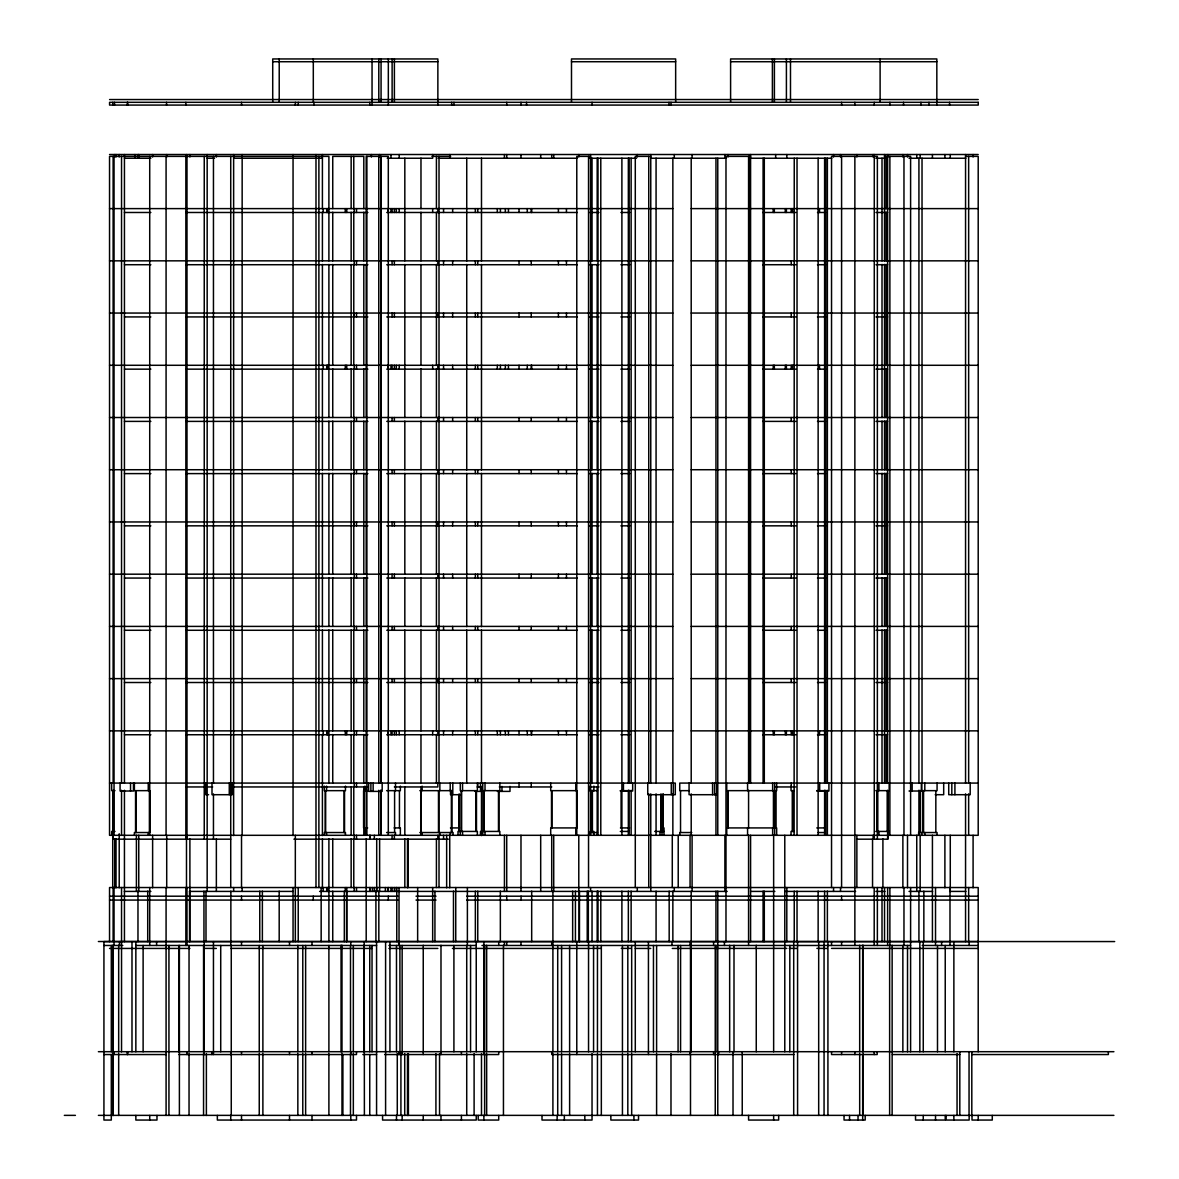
<?xml version="1.0" encoding="UTF-8"?>
<svg xmlns="http://www.w3.org/2000/svg" width="1179" height="1179" viewBox="0 0 1179 1179"><rect width="100%" height="100%" fill="white"/><g stroke="black" fill="none" stroke-linecap="round" stroke-linejoin="round"><path stroke-width="1.5" d="M663.217 827.923L663.217 794.204L663.217 831.431M272.717 61.721L372.048 61.721M372.328 61.721L437.866 61.721M571.491 61.721L675.655 61.721M730.597 61.721L789.959 61.721M790.49 61.721L936.833 61.721M109.573 99.552L372.048 99.552M372.328 99.552L978.231 99.552M109.544 154.508L978.202 154.508M431.971 156.38L450.658 156.38M590.561 156.38L576.782 156.38L576.782 835.307M650.764 156.38L635.289 156.38L635.289 887.536M750.581 156.38L725.984 156.38L725.984 941.594M884.53 156.38L910.601 156.38L910.601 835.307M965.557 156.38L978.202 156.38L978.202 835.307L109.544 835.307L109.544 156.38L328.897 156.38L328.897 260.839M124.443 158.237L150.883 158.237M207.165 158.237L214.519 158.237M233.634 158.237L315.987 158.237M317.18 158.237L322.412 158.237M387.228 158.237L432.664 158.237L432.664 154.537M438.057 158.237L577.327 158.237M589.633 158.237L636.483 158.237M650.72 158.237L726.367 158.237M750.581 158.237L831.74 158.237M875.864 158.237L884.957 158.237M909.038 158.237L965.866 158.237M109.544 208.609L113.125 208.609M114.039 208.609L672.855 208.609M691.203 208.609L750.581 208.609M750.935 208.609L830.915 208.609M831.534 208.609L978.202 208.609M124.443 212.485L150.853 212.485M185.855 212.485L315.987 212.485M317.122 212.485L367.877 212.485M386.771 212.485L577.371 212.485M589.574 212.485L598.991 212.485M620.891 212.485L629.895 212.485M762.636 212.485L795.928 212.485M817.504 212.485L825.595 212.485M875.997 212.485L887.625 212.485M109.544 260.839L113.125 260.839M114.039 260.839L672.855 260.839M691.203 260.839L750.581 260.839M750.935 260.839L830.915 260.839M831.534 260.839L978.202 260.839M124.443 264.715L150.853 264.715M185.855 264.715L315.987 264.715M317.122 264.715L367.877 264.715M386.771 264.715L577.371 264.715M589.574 264.715L598.991 264.715M620.891 264.715L629.895 264.715M762.636 264.715L795.928 264.715M817.504 264.715L825.595 264.715M875.997 264.715L887.625 264.715M109.544 313.054L113.125 313.054M114.039 313.054L672.855 313.054M691.203 313.054L750.581 313.054M750.935 313.054L830.915 313.054M831.534 313.054L978.202 313.054M124.443 316.93L150.853 316.93M185.855 316.93L315.987 316.93M317.122 316.93L367.877 316.93M386.771 316.93L577.371 316.93M589.574 316.93L598.991 316.93M620.891 316.93L629.895 316.93M762.636 316.93L795.928 316.93M817.504 316.93L825.595 316.93M875.997 316.93L887.625 316.93M109.544 365.284L113.125 365.284M114.039 365.284L672.855 365.284M691.203 365.284L750.581 365.284M750.935 365.284L830.915 365.284M831.534 365.284L978.202 365.284M124.443 369.16L150.853 369.16M185.855 369.16L315.987 369.16M317.122 369.16L367.877 369.16M386.771 369.16L577.371 369.16M589.574 369.16L598.991 369.16M620.891 369.16L629.895 369.16M762.636 369.16L795.928 369.16M817.504 369.16L825.595 369.16M875.997 369.16L887.625 369.16M109.544 417.513L113.125 417.513M114.039 417.513L672.855 417.513M691.203 417.513L750.581 417.513M750.935 417.513L830.915 417.513M831.534 417.513L978.202 417.513M124.443 421.389L150.853 421.389M185.855 421.389L315.987 421.389M317.122 421.389L367.877 421.389M386.771 421.389L577.371 421.389M589.574 421.389L598.991 421.389M620.891 421.389L629.895 421.389M762.636 421.389L795.928 421.389M817.504 421.389L825.595 421.389M875.997 421.389L887.625 421.389M109.544 469.728L113.125 469.728M114.039 469.728L672.855 469.728M691.203 469.728L750.581 469.728M750.935 469.728L830.915 469.728M831.534 469.728L978.202 469.728M124.443 473.604L150.853 473.604M185.855 473.604L315.987 473.604M317.122 473.604L367.877 473.604M386.771 473.604L577.371 473.604M589.574 473.604L598.991 473.604M620.891 473.604L629.895 473.604M762.636 473.604L795.928 473.604M817.504 473.604L825.595 473.604M875.997 473.604L887.625 473.604M109.544 521.958L113.125 521.958M114.039 521.958L672.855 521.958M691.203 521.958L750.581 521.958M750.935 521.958L830.915 521.958M831.534 521.958L978.202 521.958M124.443 525.834L150.853 525.834M185.855 525.834L315.987 525.834M317.122 525.834L367.877 525.834M386.771 525.834L577.371 525.834M589.574 525.834L598.991 525.834M620.891 525.834L629.895 525.834M762.636 525.834L795.928 525.834M817.504 525.834L825.595 525.834M875.997 525.834L887.625 525.834M109.544 574.188L113.125 574.188M114.039 574.188L672.855 574.188M691.203 574.188L750.581 574.188M750.935 574.188L830.915 574.188M831.534 574.188L978.202 574.188M124.443 578.064L150.853 578.064M185.855 578.064L315.987 578.064M317.122 578.064L367.877 578.064M386.771 578.064L577.371 578.064M589.574 578.064L598.991 578.064M620.891 578.064L629.895 578.064M762.636 578.064L795.928 578.064M817.504 578.064L825.595 578.064M875.997 578.064L887.625 578.064M109.544 626.403L113.125 626.403M114.039 626.403L672.855 626.403M691.203 626.403L750.581 626.403M750.935 626.403L830.915 626.403M831.534 626.403L978.202 626.403M124.443 630.279L150.853 630.279M185.855 630.279L315.987 630.279M317.122 630.279L367.877 630.279M386.771 630.279L577.371 630.279M589.574 630.279L598.991 630.279M620.891 630.279L629.895 630.279M762.636 630.279L795.928 630.279M817.504 630.279L825.595 630.279M875.997 630.279L887.625 630.279M109.544 678.632L113.125 678.632M114.039 678.632L672.855 678.632M691.203 678.632L750.581 678.632M750.935 678.632L830.915 678.632M831.534 678.632L978.202 678.632M124.443 682.508L150.853 682.508M185.855 682.508L315.987 682.508M317.122 682.508L367.877 682.508M386.771 682.508L577.371 682.508M589.574 682.508L598.991 682.508M620.891 682.508L629.895 682.508M762.636 682.508L795.928 682.508M817.504 682.508L825.595 682.508M875.997 682.508L887.625 682.508M109.544 730.862L113.125 730.862M114.039 730.862L672.855 730.862M691.203 730.862L750.581 730.862M750.935 730.862L830.915 730.862M831.534 730.862L978.202 730.862M124.443 734.738L150.853 734.738M185.855 734.738L315.987 734.738M317.122 734.738L367.877 734.738M386.771 734.738L577.371 734.738M589.574 734.738L598.991 734.738M620.891 734.738L629.895 734.738M762.636 734.738L795.928 734.738M817.504 734.738L825.595 734.738M875.997 734.738L887.625 734.738M109.544 783.077L675.287 783.077L675.287 794.705L647.743 794.705L647.743 783.077M830.915 783.077L679.738 783.077L679.738 790.652L689.125 790.652M831.534 783.077L978.202 783.077M185.855 786.953L212.677 786.953M230.73 786.953L315.987 786.953M317.122 786.953L367.877 786.953M394.361 786.953L437.836 786.953L437.836 783.077M477.186 786.953L481.341 786.953M499.292 786.953L551.787 786.953M589.868 786.953L598.991 786.953M775.826 786.953L795.678 786.953M114.982 790.652L111.666 790.652L111.666 783.077M367.656 790.652L363.589 790.652L363.589 827.923L367.656 827.923M386.624 790.652L400.359 790.652L400.359 786.113M419.827 790.652L451.94 790.652L451.94 832.536M597.473 790.652L590.178 790.652L590.178 786.113M620.301 790.652L629.586 790.652M794.13 790.652L791.035 790.652L791.035 786.113M816.782 790.652L825.079 790.652M875.82 790.652L889.172 790.652L889.172 783.077M918.618 790.652L937.069 790.652L937.069 783.077M590.178 791.021L593.877 791.021L593.877 786.113M620.346 791.021L632.681 791.021L632.681 783.077M816.885 791.021L828.925 791.021L828.925 783.077M909.038 791.021L921.389 791.021L921.389 783.077M474.931 791.389L481.489 791.389M497.376 791.389L509.991 791.389L509.991 786.408M208.609 794.705L205.706 794.705L205.706 783.077M461.372 794.705L450.511 794.705L450.511 789.724M935.198 794.705L943.686 794.705L943.686 783.077M394.11 827.923L400.359 827.923L400.359 835.307M450.437 827.923L459.501 827.923M620.449 827.923L629.586 827.923M816.782 827.923L824.799 827.923M114.982 831.431L111.666 831.431L111.666 835.307M590.178 831.431L593.877 831.431L593.877 835.307M620.301 831.431L629.07 831.431M654.743 831.431L664.013 831.431M794.13 831.431L791.035 831.431L791.035 835.307M875.82 831.431L889.172 831.431L889.172 835.307M386.624 832.536L395.496 832.536L395.496 835.307M419.827 832.536L453.09 832.536L453.09 835.307M597.473 832.536L590.178 832.536L590.178 835.307M691.749 832.536L679.738 832.536L679.738 835.307M818.211 832.536L825.079 832.536M230.73 839.183L113.125 839.183L113.125 790.284M293.91 839.183L315.987 839.183M317.122 839.183L448.329 839.183M856.868 839.183L887.89 839.183L887.89 835.307M124.34 891.412L150.883 891.412M189.539 891.412L293.055 891.412M319.597 891.412L727.207 891.412M750.581 891.412L774.854 891.412M785.008 891.412L855.615 891.412M875.864 891.412L884.957 891.412M909.038 891.412L932.618 891.412M949.626 891.412L965.866 891.412M109.559 896.202L397.854 896.202M416.025 896.202L436.024 896.202M466.663 896.202L978.187 896.202M109.559 900.078L397.854 900.078M416.025 900.078L436.024 900.078M466.663 900.078L978.187 900.078M98.388 941.52L1114.671 941.564M978.202 941.594L103.929 941.594L103.929 1120.05L111.298 1120.05L111.298 1054.542M103.929 945.47L122.778 945.47M135.85 945.47L376.573 945.47M388.982 945.47L476.242 945.47M481.99 945.47L910.601 945.47M922.214 945.47L978.202 945.47M109.544 948.432L189.893 948.432M204.247 948.388L216.361 948.432M230.73 948.388L372.019 948.432M388.982 948.432L437.836 948.432M452.441 948.432L590.561 948.432M591.681 948.388L600.789 948.388M621.304 948.388L631.133 948.388M635.289 948.432L650.764 948.432M672.281 948.432L786.806 948.388M789.223 948.388L797.033 948.432M816.9 948.388L827.393 948.432M831.534 948.388L978.202 948.432M98.388 1051.697L1113.904 1051.697M103.929 1054.542L166.21 1054.542M178.825 1054.542L356.5 1054.542L356.5 1051.771M362.852 1054.542L376.573 1054.542M384.693 1054.542L498.717 1054.542L498.717 1051.771M793.953 1054.542L551.713 1054.542L551.713 1051.771M892.415 1054.542L959.809 1054.542M971.805 1054.542L1108.363 1054.542L1108.363 1051.771M64.329 1115.363L75.412 1115.363M98.388 1115.363L1113.904 1115.363M992.276 1115.437L992.276 1120.05L972.012 1120.05L972.012 1115.437M978.202 1051.771L978.202 887.536L109.544 887.536L109.544 941.594M978.202 1115.437L978.202 1120.05M973.088 154.537L973.088 156.999M973.088 835.307L973.088 887.787M971.805 1051.771L971.805 1115.437M970.199 783.077L970.199 794.705L948.727 794.705L948.727 783.077M969.153 941.594L969.153 945.47M969.153 1115.437L969.153 1120.05L946.133 1120.05L946.133 1115.437M969.05 1051.771L969.05 1115.437M968.652 156.38L968.652 783.077M968.652 793.88L968.652 835.307M968.652 887.536L968.652 941.594M965.557 154.537L965.557 783.077M965.557 793.88L965.557 941.594M959.809 1051.771L959.809 1115.437M957.053 1053.584L957.053 1115.437M954.916 783.077L954.916 794.705M953.87 941.594L953.87 1051.771M953.87 1115.437L953.87 1120.05M951.821 783.077L951.821 794.705M950.274 154.537L950.274 158.237M950.274 835.307L950.274 891.412M949.994 887.536L949.994 945.47M949.567 102.322L949.567 105.078M945.234 945.47L945.234 1051.771M945.234 1115.437L945.234 1120.05L915.523 1120.05L915.523 1115.437M944.895 154.537L944.895 158.237M944.895 835.307L944.895 887.787M941.608 941.594L941.608 945.47M937.497 945.47L937.497 1051.771M937.069 835.307L937.069 832.536L918.618 832.536L918.618 835.307M936.833 105.078L936.833 58.95L730.597 58.95L730.597 102.322M935.831 790.652L935.831 832.536M935.522 887.536L935.522 945.47M935.522 1115.437L935.522 1120.05M932.427 154.537L932.427 158.237M932.427 835.307L932.427 941.594M928.978 102.322L928.978 105.078M924.808 783.077L924.808 790.652M924.808 832.536L924.808 835.307M923.85 891.132L923.85 941.594M923.57 790.652L923.57 832.536M923.26 941.594L923.26 1051.771M923.26 1115.437L923.26 1120.05M922.951 790.652L922.951 832.536M922.022 158.192L922.022 783.077M921.713 783.077L921.713 790.652M921.713 832.536L921.713 835.307M920.961 102.322L920.961 105.078M920.475 790.652L920.475 832.536M920.165 154.537L920.165 158.237M920.165 835.307L920.165 891.412M919.856 790.652L919.856 832.536M919.841 941.594L919.841 1051.771M918.927 158.192L918.927 783.077M918.927 790.284L918.927 835.307M918.927 891.132L918.927 941.594M916.746 154.537L916.746 158.237M916.746 835.307L916.746 891.412M912.148 783.077L912.148 791.021M910.601 887.536L910.601 1051.771M907.506 154.537L907.506 156.999M907.506 835.307L907.506 887.787M907.521 945.47L907.521 1051.771M903.969 156.38L903.969 835.307M903.969 887.536L903.969 945.47M903.527 102.322L903.527 105.078M902.878 154.537L902.878 156.999M902.878 835.307L902.878 887.787M902.863 945.47L902.863 1051.771M892.135 945.278L892.135 1115.437M889.909 102.322L889.909 105.078M889.88 156.38L889.88 835.307M889.88 887.536L889.88 945.47M889.629 945.278L889.629 1115.437M887.89 154.537L887.89 156.999M887.934 790.652L887.934 831.431M887.625 156.38L887.625 783.077M887.625 790.284L887.625 839.183M887.625 887.536L887.625 945.47M887.315 790.652L887.315 831.431M886.122 156.38L886.122 208.609M886.122 212.22L886.122 260.839M886.122 264.435L886.122 365.284M886.122 368.88L886.122 417.513M886.122 421.109L886.122 469.728M886.122 473.339L886.122 574.188M886.122 577.784L886.122 626.403M886.122 630.013L886.122 730.862M886.122 734.458L886.122 783.077M884.53 154.537L884.53 260.839M884.53 264.435L884.53 417.513M884.53 421.109L884.53 469.728M884.53 473.339L884.53 574.188M884.53 577.784L884.53 626.403M884.53 630.013L884.53 783.077M884.53 887.536L884.53 941.594M882.909 838.903L882.909 887.536M882.01 158.192L882.01 260.839M882.01 264.435L882.01 417.513M882.01 421.109L882.01 469.728M882.01 473.339L882.01 574.188M882.01 577.784L882.01 626.403M882.01 630.013L882.01 783.077M882.01 887.536L882.01 941.594M880.109 58.95L880.109 102.322M878.915 783.077L878.915 790.652M878.915 831.431L878.915 835.307M877.677 790.652L877.677 831.431M877.368 839.183L877.368 156.38L831.534 156.38L831.534 887.536M877.368 887.536L877.368 945.47M877.058 790.652L877.058 831.431M877.191 1051.771L877.191 1054.542L831.534 1054.542L831.534 1051.771M874.229 102.322L874.229 105.078M874.273 154.537L874.273 839.183M874.199 887.536L874.199 945.47M874.199 1051.771L874.199 1054.542M873.123 154.537L873.123 156.999M873.123 835.307L873.123 839.183M872.548 838.903L872.548 887.536M865.194 1115.437L865.194 1120.05L844.046 1120.05L844.046 1115.437M863.161 945.278L863.161 1051.771M863.161 1053.584L863.161 1115.437M862.674 945.278L862.674 1051.771M862.674 1054.542L862.674 1120.05M859.683 945.278L859.683 1051.771M859.683 1053.584L859.683 1115.437M858.032 1115.437L858.032 1120.05M856.868 154.537L856.868 156.999M856.868 835.307L856.868 887.536M854.878 102.322L854.878 105.078M854.863 156.38L854.863 945.47M854.863 1051.771L854.863 1054.542M849.543 1115.437L849.543 1120.05M841.614 102.322L841.614 105.078M841.585 156.38L841.585 887.536M841.585 896.202L841.585 900.078M841.585 941.594L841.585 945.47M841.585 1051.771L841.585 1054.542M840.509 154.537L840.509 156.999M840.509 887.536L840.509 891.412M833.538 154.537L833.538 156.999M833.538 887.536L833.538 891.412M831.534 941.594L831.534 945.47M827.923 941.594L827.923 1115.437M827.378 158.192L827.378 783.077M827.378 790.284L827.378 835.307M827.378 891.132L827.378 941.594M825.786 158.192L825.786 783.077M825.786 790.284L825.786 835.307M824.607 158.192L824.607 783.077M824.607 790.284L824.607 835.307M824.607 891.132L824.607 941.594M824.062 941.594L824.062 1115.437M819.685 783.077L819.685 791.021M819.508 208.609L819.508 212.485M819.508 365.284L819.508 369.16M819.508 730.862L819.508 734.738M818.683 941.594L818.683 1115.437M818.138 158.192L818.138 835.307M818.138 891.132L818.138 941.594M797.579 941.594L797.579 1115.437M797.033 158.192L797.033 835.307M797.033 891.132L797.033 941.594M794.248 158.192L794.13 835.307M794.248 891.132L794.248 941.594M793.703 941.594L793.703 1115.437M792.892 790.652L792.892 831.431M792.583 208.609L792.583 212.485M792.583 365.284L792.583 369.16M792.583 730.862L792.583 734.738M792.273 790.652L792.273 831.431M791.227 208.609L791.227 212.485M791.227 260.839L791.227 264.715M791.227 313.054L791.227 316.93M791.227 365.284L791.227 369.16M791.227 417.513L791.227 421.389M791.227 469.728L791.227 473.604M791.227 521.958L791.227 525.834M791.227 574.188L791.227 578.064M791.227 626.403L791.227 630.279M791.227 678.632L791.227 682.508M791.227 730.862L791.227 734.738M791.227 783.077L791.227 786.953M790.49 58.95L790.49 102.322M789.812 945.47L789.812 1051.771M786.806 154.537L786.806 158.237M786.806 887.536L786.806 941.594M786.408 58.95L786.408 102.322M786.378 208.609L786.378 212.485M786.378 365.284L786.378 369.16M786.378 730.862L786.378 734.738M785.302 208.609L785.302 212.485M785.302 365.284L785.302 369.16M785.302 730.862L785.302 734.738M784.787 835.307L784.787 1051.771M778.671 1115.437L778.671 1120.05L748.577 1120.05L748.577 1115.437M776.666 783.077L776.666 790.652L726.75 790.652L726.75 783.077M776.666 835.307L776.666 827.923L726.75 827.923L726.75 835.307M775.856 790.652L775.856 827.923M775.649 154.537L775.649 158.237M775.458 790.652L775.458 827.923M774.647 783.077L774.647 790.652M774.647 827.923L774.647 835.307M774.397 58.95L774.397 102.322M774.323 208.609L774.323 212.485M774.323 365.284L774.323 369.16M774.323 730.862L774.323 734.738M773.851 790.652L773.851 827.923M773.645 835.307L773.645 1051.771M773.645 1115.437L773.645 1120.05M773.439 790.652L773.439 827.923M773.232 208.609L773.232 212.485M773.232 365.284L773.232 369.16M773.232 730.862L773.232 734.738M772.643 783.077L772.643 790.652M772.643 827.923L772.643 835.307M772.392 58.95L772.392 102.322M764.301 158.192L764.301 783.077M764.301 891.132L764.301 941.594M763.093 158.192L763.093 783.077M763.093 891.132L763.093 941.594M756.255 945.278L756.255 1051.771M750.581 154.537L750.581 783.077M750.581 835.307L750.581 941.594M749.254 156.38L749.254 783.077M748.577 156.38L748.577 783.077M748.577 790.284L748.577 828.1M748.577 835.307L748.577 945.47M747.574 783.077L747.574 790.652M747.574 827.923L747.574 835.307M742.239 1051.771L742.239 1115.437M734.001 945.278L734.001 1051.771M733.014 1051.771L733.014 1115.437M729.668 945.278L729.668 1051.771M727.988 154.537L727.988 156.999M727.959 790.652L727.959 827.923M727.561 790.652L727.561 827.923M724.893 154.537L724.893 158.237M724.893 835.307L724.893 891.412M724.437 941.594L724.437 945.47M718.63 1051.771L718.63 1054.542M717.775 158.192L717.775 835.307M717.775 891.132L717.775 1051.771M717.775 1053.584L717.775 1115.437M716.611 783.077L716.611 794.705L689.067 794.705L689.067 783.077M715.962 158.192L715.962 783.077M715.962 793.88L715.962 835.307M715.962 891.132L715.962 941.594M715.948 945.47L715.948 1051.771M715.255 945.47L715.255 1051.771M715.255 1053.584L715.255 1115.437M714.607 783.077L714.607 794.705M713.59 941.594L713.59 945.47M713.59 1051.771L713.59 1054.542M712.588 783.077L712.588 794.705M692.088 154.537L692.088 158.237M692.088 835.307L692.088 891.412M691.203 158.192L691.203 783.077M691.203 793.88L691.203 835.307M691.203 891.132L691.203 1051.771M690.894 941.594L690.894 1051.771M690.496 945.47L690.496 1051.771M690.496 1053.584L690.496 1115.437M690.069 835.307L690.069 887.536M690.069 941.594L690.069 945.47M690.069 1051.771L690.069 1054.542M680.578 945.47L680.578 1051.771M680.534 790.652L680.534 832.536M678.22 835.307L678.22 887.536M678.072 945.47L678.072 1051.771M675.655 102.322L675.655 58.95L571.491 58.95L571.491 102.322M674.285 154.537L674.285 158.237M674.285 887.536L674.285 891.412M673.283 783.077L673.283 794.705M672.855 158.192L672.855 783.077M672.855 793.88L672.855 835.307M672.855 891.132L672.855 941.594M672.281 835.307L672.281 887.536M671.971 941.594L671.971 945.47M671.264 783.077L671.264 794.705M671.013 102.322L671.013 105.078M670.984 1053.584L670.984 1115.437M668.994 102.322L668.994 105.078M669.171 891.132L669.171 941.594M664.013 835.307L664.013 827.923L662.008 827.923L662.008 835.307M662.804 794.189L662.804 831.431M661.198 794.189L661.198 831.431M660.8 794.189L660.8 831.431M660.004 831.431L660.004 835.307M656.6 945.47L656.6 1051.771M656.6 1053.584L656.6 1115.437M656.069 158.192L656.069 783.077M656.069 793.88L656.069 835.307M656.069 891.132L656.069 941.594M653.461 945.47L653.461 1051.771M650.764 154.537L650.764 783.077M650.764 793.88L650.764 891.412M648.745 156.38L648.745 783.077M648.745 793.88L648.745 887.536M648.435 941.594L648.435 1054.542M638.532 1115.437L638.532 1120.05L610.855 1120.05L610.855 1115.437M637.294 154.537L637.294 156.999M637.294 887.536L637.294 891.412M635.289 941.594L635.289 1051.771M633.919 1115.437L633.919 1120.05M631.679 945.47L631.679 1051.771M631.679 1053.584L631.679 1115.437M631.133 158.192L631.133 783.077M631.133 790.284L631.133 835.307M631.133 891.132L631.133 941.594M629.07 158.192L629.07 783.077M629.07 790.284L629.07 835.307M628.348 158.192L628.348 783.077M628.348 790.284L628.348 835.307M628.348 891.132L628.348 941.594M627.817 945.47L627.817 1051.771M627.817 1053.584L627.817 1115.437M623.44 783.077L623.44 791.021M622.438 945.47L622.438 1051.771M622.438 1053.584L622.438 1115.437M621.893 158.192L621.893 835.307M621.893 891.132L621.893 941.594M621.097 790.652L621.097 827.879M601.334 945.47L601.334 1051.771M601.334 1053.584L601.334 1115.437M600.789 158.192L600.789 835.307M600.789 891.132L600.789 941.594M598.004 158.192L598.004 835.307M598.004 891.132L598.004 941.594M597.458 945.47L597.458 1051.771M597.458 1053.584L597.458 1115.437M597.193 158.192L597.193 260.839M597.193 264.435L597.193 417.513M597.193 421.109L597.193 469.728M597.193 473.339L597.193 574.188M597.193 577.784L597.193 626.403M597.193 630.013L597.193 783.077M597.193 786.688L597.193 835.307M597.193 891.132L597.193 941.594M593.568 945.47L593.568 1051.771M592.403 790.652L592.403 832.536M592.05 102.322L592.05 105.078M592.035 158.192L592.035 260.839M592.035 264.435L592.035 417.513M592.035 421.109L592.035 469.728M592.035 473.339L592.035 574.188M592.035 577.784L592.035 626.403M592.035 630.013L592.035 783.077M592.035 790.284L592.035 831.711M592.035 891.132L592.035 941.594M592.035 1053.584L592.035 1120.05L542.016 1120.05L542.016 1115.437M591.666 790.652L591.666 832.536M590.561 154.537L590.561 835.307M590.561 887.536L590.561 891.412M588.542 156.38L588.542 887.536M588.542 941.594L588.542 1051.771M588.336 891.132L588.336 941.594M587.23 891.132L587.23 941.594M584.813 1115.437L584.813 1120.05M579.478 891.132L579.478 941.594M579.11 891.132L579.11 941.594M578.786 154.537L578.786 156.999M578.786 835.307L578.786 891.412M576.782 941.594L576.782 1054.542M576.575 790.652L576.575 827.923M575.779 783.077L575.779 790.652M575.779 827.923L575.779 835.307M575.426 891.132L575.426 941.594M572.655 891.132L572.655 941.594M569.619 945.47L569.619 1051.771M569.619 1053.584L569.619 1115.437M566.451 208.609L566.451 212.485M566.451 260.839L566.451 264.715M566.451 313.054L566.451 316.93M566.451 365.284L566.451 369.16M566.451 417.513L566.451 421.389M566.451 469.728L566.451 473.604M566.451 521.958L566.451 525.834M566.451 574.188L566.451 578.064M566.451 626.403L566.451 630.279M566.451 678.632L566.451 682.508M566.451 730.862L566.451 734.738M564.343 1115.437L564.343 1120.05M561.587 945.47L561.587 1051.771M561.587 1053.584L561.587 1115.437M558.404 208.609L558.404 212.485M558.404 260.839L558.404 264.715M558.404 313.054L558.404 316.93M558.404 365.284L558.404 369.16M558.404 417.513L558.404 421.389M558.404 469.728L558.404 473.604M558.404 521.958L558.404 525.834M558.404 574.188L558.404 578.064M558.404 626.403L558.404 630.279M558.404 678.632L558.404 682.508M558.404 730.862L558.404 734.738M557.711 945.47L557.711 1051.771M557.711 1053.584L557.711 1115.437M557.151 1115.437L557.151 1120.05M553.717 154.537L553.717 158.237M553.717 835.307L553.717 891.412M552.907 891.132L552.907 1051.771M552.907 1053.584L552.907 1115.437M551.919 790.652L551.919 827.923M551.713 154.537L551.713 158.237M551.713 835.307L551.713 891.412M551.713 941.594L551.713 945.47M551.507 790.652L551.507 827.923M550.711 783.077L550.711 790.652L576.988 790.652L576.988 827.923L550.711 827.923L550.711 835.307M540.689 154.537L540.689 158.237M540.689 835.307L540.689 891.412M531.685 208.609L531.685 212.485M531.685 365.284L531.685 369.16M531.685 730.862L531.685 734.738M531.685 891.132L531.685 941.594M531.243 208.609L531.243 212.485M531.243 260.839L531.243 264.715M531.243 313.054L531.243 316.93M531.243 365.284L531.243 369.16M531.243 417.513L531.243 421.389M531.243 469.728L531.243 473.604M531.243 521.958L531.243 525.834M531.243 574.188L531.243 578.064M531.243 626.403L531.243 630.279M531.243 678.632L531.243 682.508M531.243 730.862L531.243 734.738M531.243 783.077L531.243 786.953M527.278 208.609L527.278 212.485M527.278 365.284L527.278 369.16M527.278 730.862L527.278 734.738M526.541 102.322L526.541 105.078M521.015 102.322L521.015 105.078M520.985 154.537L520.985 158.237M520.985 835.307L520.985 891.412M521.074 896.202L521.074 900.078M520.985 941.594L520.985 945.47M519.04 208.609L519.04 212.485M519.04 260.839L519.04 264.715M519.04 313.054L519.04 316.93M519.04 365.284L519.04 369.16M519.04 417.513L519.04 421.389M519.04 469.728L519.04 473.604M519.04 521.958L519.04 525.834M519.04 574.188L519.04 578.064M519.04 626.403L519.04 630.279M519.04 678.632L519.04 682.508M519.04 730.862L519.04 734.738M519.04 783.077L519.04 786.953M508.444 208.609L508.444 212.485M508.444 365.284L508.444 369.16M508.444 730.862L508.444 734.738M506.734 102.322L506.734 105.078M506.719 154.537L506.719 158.237M506.719 835.307L506.719 891.412M506.719 896.202L506.719 900.078M506.719 941.594L506.719 945.47M505.349 208.609L505.349 212.485M505.349 365.284L505.349 369.16M505.349 730.862L505.349 734.738M504.435 154.537L504.435 158.237M504.435 835.307L504.435 891.412M504.45 941.594L504.45 945.47M503.448 945.278L503.448 1115.437M501.959 786.408L501.959 791.389M500.412 208.609L500.412 212.485M500.412 365.284L500.412 369.16M500.412 730.862L500.412 734.738M500.353 891.132L500.353 941.594M499.852 783.077L499.852 790.652L480.472 790.652L480.472 783.077M499.852 835.307L499.852 831.431L480.472 831.431L480.472 835.307M498.938 790.652L498.938 831.431M498.717 941.594L498.717 945.47M498.717 1115.437L498.717 1120.05L478.202 1120.05L478.202 1115.437M498.481 790.652L498.481 831.431M497.317 208.609L497.317 212.485M497.317 365.284L497.317 369.16M497.317 730.862L497.317 734.738M486.662 945.278L486.662 1051.771M486.662 1053.584L486.662 1115.437M485.011 783.077L485.011 790.652M485.011 831.431L485.011 835.307M484.628 945.278L484.628 1051.771M484.628 1053.584L484.628 1115.437M484.112 790.652L484.112 831.431M483.876 941.594L483.876 1054.542M483.876 1115.437L483.876 1120.05M483.655 790.652L483.655 831.431M482.742 783.077L482.742 790.652M482.742 831.431L482.742 835.307M481.843 790.652L481.843 831.431M481.489 158.192L481.489 261.09M481.489 264.45L481.489 469.994M481.489 473.354L481.489 626.668M481.489 630.028L481.489 783.342M481.489 786.408L481.489 835.557M481.489 1053.584L481.489 1115.437M477.76 208.609L477.76 212.485M477.76 260.839L477.76 264.715M477.76 313.054L477.76 316.93M477.76 365.284L477.76 369.16M477.76 417.513L477.76 421.389M477.76 469.728L477.76 473.604M477.76 521.958L477.76 525.834M477.76 574.188L477.76 578.064M477.76 626.403L477.76 630.279M477.76 678.632L477.76 682.508M477.76 730.862L477.76 734.738M477.76 783.077L477.76 786.953M477.76 891.132L477.76 941.594M477.377 783.077L477.377 790.652L460.282 790.652L460.282 783.077M477.377 835.307L477.377 831.431L458.012 831.431L458.012 835.307M476.478 790.652L476.478 831.431M476.242 941.594L476.242 1051.771M476.242 1115.437L476.242 1120.05L382.571 1120.05L382.571 1115.437M476.021 790.652L476.021 831.431M475.358 208.609L475.358 212.485M475.358 260.839L475.358 264.715M475.358 313.054L475.358 316.93M475.358 365.284L475.358 369.16M475.358 417.513L475.358 421.389M475.358 469.728L475.358 473.604M475.358 521.958L475.358 525.834M475.358 574.188L475.358 578.064M475.358 626.403L475.358 630.279M475.358 678.632L475.358 682.508M475.358 730.862L475.358 734.738M475.358 891.132L475.358 941.594M474.105 1053.584L474.105 1115.437M470.568 945.47L470.568 1051.771M467.385 887.536L467.385 945.47M466.737 158.192L466.737 261.09M466.737 264.45L466.737 469.994M466.737 473.354L466.737 626.668M466.737 630.028L466.737 783.342M466.722 945.47L466.722 1051.771M466.722 1053.584L466.722 1115.437M462.551 783.077L462.551 790.652M462.551 831.431L462.551 835.307M461.637 790.652L461.637 831.431M461.416 1051.771L461.416 1054.542M461.416 1115.437L461.416 1120.05M461.195 790.652L461.195 831.431M460.282 831.431L460.282 835.307M459.368 794.189L459.368 831.431M458.911 794.189L458.911 831.431M455.742 887.536L455.742 941.594M453.959 102.322L453.959 105.078M453.915 945.47L453.915 1051.771M453.473 891.132L453.473 941.594M452.648 208.609L452.648 212.485M452.648 260.839L452.648 264.715M452.648 313.054L452.648 316.93M452.648 365.284L452.648 369.16M452.648 417.513L452.648 421.389M452.648 469.728L452.648 473.604M452.648 521.958L452.648 525.834M452.648 574.188L452.648 578.064M452.648 626.403L452.648 630.279M452.648 678.632L452.648 682.508M452.648 730.862L452.648 734.738M452.795 783.077L452.795 794.705M451.675 102.322L451.675 105.078M451.365 790.652L451.365 832.536M450.216 783.077L450.216 790.652M450.216 832.536L450.216 835.307M449.73 154.537L449.73 158.237M449.73 835.307L449.73 887.787M446.649 835.307L446.649 887.787M443.555 208.609L443.555 212.485M443.555 260.839L443.555 264.715M443.555 313.054L443.555 316.93M443.555 365.284L443.555 369.16M443.555 417.513L443.555 421.389M443.555 469.728L443.555 473.604M443.555 521.958L443.555 525.834M443.555 574.188L443.555 578.064M443.555 626.403L443.555 630.279M443.555 678.632L443.555 682.508M443.555 730.862L443.555 734.738M443.555 835.307L443.555 839.183M440.99 945.278L440.99 1054.542M440.99 1115.437L440.99 1120.05M439.855 783.077L439.855 790.652M439.855 832.536L439.855 835.307M439.546 1053.584L439.546 1115.437M439.015 156.38L439.015 783.077M438.942 790.652L438.942 832.536M439.015 835.307L439.015 887.536M438.485 790.652L438.485 832.536M437.866 105.078L437.866 58.95L272.717 58.95L272.717 102.322M437.836 208.609L437.836 212.485M437.836 260.839L437.836 264.715M437.836 313.054L437.836 316.93M437.836 365.284L437.836 369.16M437.836 417.513L437.836 421.389M437.836 469.728L437.836 473.604M437.836 521.958L437.836 525.834M437.836 574.188L437.836 578.064M437.836 626.403L437.836 630.279M437.836 678.632L437.836 682.508M437.836 730.862L437.836 734.738M437.836 835.307L437.836 839.183M436.422 156.38L436.422 208.609M436.422 212.22L436.422 260.839M436.422 264.435L436.422 365.284M436.422 368.88L436.422 417.513M436.422 421.109L436.422 469.728M436.422 473.339L436.422 574.188M436.422 577.784L436.422 626.403M436.422 630.013L436.422 730.862M436.422 734.458L436.422 783.077M436.422 838.903L436.422 887.536M435.921 1053.584L435.921 1115.437M434.933 891.132L434.933 941.594M432.664 208.609L432.664 212.485M432.664 365.284L432.664 369.16M432.664 730.862L432.664 734.738M432.664 887.536L432.664 941.594M423.246 945.278L423.246 1054.542M423.246 1115.437L423.246 1120.05M422.111 786.113L422.111 790.652M422.111 832.536L422.111 835.307M421.198 790.652L421.198 832.536M420.977 158.192L420.977 208.609M420.977 212.22L420.977 260.839M420.977 264.435L420.977 365.284M420.977 368.88L420.977 417.513M420.977 421.109L420.977 469.728M420.977 473.339L420.977 574.188M420.977 577.784L420.977 626.403M420.977 630.013L420.977 730.862M420.977 734.458L420.977 783.077M420.977 786.688L420.977 835.307M420.741 790.652L420.741 832.536M417.646 887.536L417.646 941.594M408.406 1053.584L408.406 1115.437M408.243 838.903L408.243 887.536M407.742 1053.584L407.742 1115.437M407.492 838.903L407.492 887.787M407.492 1054.542L407.492 1115.437M404.824 158.192L404.824 260.839M404.824 264.435L404.824 417.513M404.824 421.109L404.824 469.728M404.824 473.339L404.824 574.188M404.824 577.784L404.824 626.403M404.824 630.013L404.824 783.077M404.824 786.688L404.824 835.307M404.824 838.903L404.824 887.536M404.721 1053.584L404.721 1115.437M402.157 945.47L402.157 1054.542M402.157 1115.437L402.157 1120.05M400.919 1053.584L400.919 1115.437M399.902 945.47L399.976 1054.542M399.445 790.652L399.445 827.923M399.224 154.537L399.224 158.237M399.224 208.609L399.224 212.485M399.224 365.284L399.224 369.16M399.224 730.862L399.224 734.738M399.033 887.536L399.033 945.47M398.664 941.594L398.679 945.47M398.679 1051.771L398.679 1054.542M397.279 1053.584L397.279 1115.437M396.763 887.536L396.763 941.594M396.483 945.47L396.483 1051.771M396.483 1115.437L396.483 1120.05M396.306 208.609L396.306 212.485M396.306 365.284L396.306 369.16M396.306 730.862L396.306 734.738M396.306 887.536L396.306 891.412M395.496 783.077L395.496 790.652M394.39 58.95L394.39 102.322M394.597 790.652L394.597 832.536M394.361 208.609L394.361 212.485M394.361 260.839L394.361 264.715M394.361 313.054L394.361 316.93M394.361 365.284L394.361 369.16M394.361 417.513L394.361 421.389M394.361 469.728L394.361 473.604M394.361 521.958L394.361 525.834M394.361 574.188L394.361 578.064M394.361 626.403L394.361 630.279M394.361 678.632L394.361 682.508M394.361 730.862L394.361 734.738M394.361 835.307L394.361 839.183M394.361 887.536L394.361 891.412M392.121 58.95L392.121 102.322M392.091 208.609L392.091 212.485M392.091 260.839L392.091 264.715M392.091 313.054L392.091 316.93M392.091 365.284L392.091 369.16M392.091 417.513L392.091 421.389M392.091 469.728L392.091 473.604M392.091 521.958L392.091 525.834M392.091 574.188L392.091 578.064M392.091 626.403L392.091 630.279M392.091 678.632L392.091 682.508M392.091 730.862L392.091 734.738M392.091 835.307L392.091 839.183M392.091 887.536L392.091 891.412M390.986 154.537L390.986 158.237M390.986 208.609L390.986 212.485M390.986 365.284L390.986 369.16M390.986 730.862L390.986 734.738M390.986 887.536L390.986 891.412M389.94 941.594L389.94 1051.771M388.333 58.95L388.333 105.078M388.304 835.307L388.304 156.38L366.197 156.38L366.197 260.839M388.304 887.536L388.304 891.412M388.304 896.202L388.304 900.078M388.068 208.609L388.068 212.485M388.068 365.284L388.068 369.16M388.068 730.862L388.068 734.738M388.068 887.536L388.068 891.412M385.592 941.594L385.592 1115.437M385.4 887.536L385.4 891.412M382.173 783.077L382.173 791.389L368.614 791.389L368.614 783.077M381.068 58.95L381.068 102.322M381.038 156.38L381.038 783.077M381.038 790.284L381.038 835.307M380.729 156.38L380.729 783.077M380.729 790.284L380.729 835.307M379.623 154.537L379.623 156.999M379.623 838.903L379.623 891.412M378.798 58.95L378.798 102.322M378.768 156.38L378.768 783.077M378.768 790.284L378.768 835.307M378.827 891.132L378.827 941.594M376.705 838.903L376.705 891.412M376.617 887.536L376.617 891.412M376.573 941.594L376.573 1115.437M375.909 891.132L375.909 941.594M374.347 835.307L374.347 839.183M374.347 887.536L374.347 891.412M373.153 783.077L373.153 791.389M372.402 887.536L372.402 891.412M372.048 58.95L372.048 105.078M372.033 945.47L372.033 1051.771M371.385 154.537L371.385 156.999M370.884 783.077L370.884 791.389M370.132 835.307L370.132 839.183M370.132 887.536L370.132 891.412M369.779 102.322L369.779 105.078M369.793 835.307L369.793 839.183M369.793 887.536L369.793 891.412M369.749 945.47L369.749 1051.771M369.749 1054.542L369.749 1115.437M366.89 156.38L366.89 835.307M366.197 264.435L366.197 417.513M366.197 421.109L366.197 469.728M366.197 473.339L366.197 574.188M366.197 577.784L366.197 626.403M366.197 630.013L366.197 783.077M366.197 786.688L366.197 835.307M366.197 838.903L366.197 941.594M364.945 786.113L364.945 790.652M364.945 827.923L364.945 835.307M364.223 941.594L364.385 1115.437M364.031 790.652L364.031 827.923M363.81 208.609L363.81 156.38L332.743 156.38L332.743 208.609M363.81 212.22L363.81 260.839M363.81 264.435L363.81 365.284M363.81 368.88L363.81 417.513M363.81 421.109L363.81 469.728M363.81 473.339L363.81 574.188M363.81 577.784L363.81 626.403M363.81 630.013L363.81 730.862M363.81 734.458L363.81 783.077M363.81 786.688L363.81 835.307M363.825 945.47L363.825 1051.771M356.5 208.609L356.5 212.485M356.5 260.839L356.5 264.715M356.5 313.054L356.5 316.93M356.5 365.284L356.5 369.16M356.5 417.513L356.5 421.389M356.5 469.728L356.5 473.604M356.5 521.958L356.5 525.834M356.5 574.188L356.5 578.064M356.5 626.403L356.5 630.279M356.5 678.632L356.5 682.508M356.5 730.862L356.5 734.738M356.5 783.077L356.5 786.953M356.5 835.307L356.5 839.183M356.5 887.536L356.5 891.412M356.5 1115.437L356.5 1120.05L217.349 1120.05L217.349 1115.437M354.231 208.609L354.231 212.485M354.231 260.839L354.231 264.715M354.231 313.054L354.231 316.93M354.231 365.284L354.231 369.16M354.231 417.513L354.231 421.389M354.231 469.728L354.231 473.604M354.231 521.958L354.231 525.834M354.231 574.188L354.231 578.064M354.231 626.403L354.231 630.279M354.231 678.632L354.231 682.508M354.231 730.862L354.231 734.738M354.231 783.077L354.231 786.953M354.231 835.307L354.231 839.183M354.231 887.536L354.231 891.412M353.774 156.38L353.774 208.609M353.774 212.22L353.774 260.839M353.774 264.435L353.774 365.284M353.774 368.88L353.774 417.513M353.774 421.109L353.774 469.728M353.774 473.339L353.774 574.188M353.774 577.784L353.774 626.403M353.774 630.013L353.774 730.862M353.774 734.458L353.774 783.077M353.774 786.688L353.774 835.307M353.774 838.903L353.774 887.536M353.332 945.47L353.332 1051.771M353.332 1053.584L353.332 1115.437M351.15 156.38L351.15 208.609M351.15 212.22L351.15 260.839M351.15 264.435L351.15 365.284M351.15 368.88L351.15 417.513M351.15 421.109L351.15 469.728M351.15 473.339L351.15 574.188M351.15 577.784L351.15 626.403M351.15 630.013L351.15 730.862M351.15 734.458L351.15 783.077M351.15 786.688L351.15 835.307M351.15 838.903L351.15 887.536M350.767 941.594L350.767 945.47M350.797 1051.771L350.797 1054.542M350.797 1115.437L350.797 1120.05M350.502 945.47L350.502 1051.771M350.487 1053.584L350.487 1115.437M346.744 208.609L346.744 212.485M346.744 365.284L346.744 369.16M346.744 730.862L346.744 734.738M346.744 887.536L346.744 941.594M346.597 891.132L346.597 941.594M345.285 208.609L345.285 212.485M345.285 365.284L345.285 369.16M345.285 730.862L345.285 734.738M345.462 786.113L345.462 790.652L324.284 790.652L324.284 786.113M345.462 835.307L345.462 832.536L324.284 832.536L324.284 835.307M345.285 887.536L345.285 891.412M344.548 790.652L344.548 832.536M344.327 891.132L344.327 941.594M344.106 790.652L344.106 832.536M342.897 1054.542L342.897 1115.437M341.984 945.278L341.984 1051.771M341.984 1053.584L341.984 1115.437M341.055 945.278L341.055 1051.771M332.743 212.22L332.743 260.839M332.743 264.435L332.743 365.284M332.743 368.88L332.743 417.513M332.743 421.109L332.743 469.728M332.743 473.339L332.743 574.188M332.743 577.784L332.743 626.403M332.743 630.013L332.743 730.862M332.743 734.458L332.743 783.077M332.743 838.903L332.743 887.536M332.743 891.132L332.743 941.594M328.897 264.435L328.897 417.513M328.897 421.109L328.897 469.728M328.897 473.339L328.897 574.188M328.897 577.784L328.897 626.403M328.897 630.013L328.897 783.077M328.897 838.903L328.897 941.594M328.897 945.47L328.897 1051.771M328.897 1053.584L328.897 1115.437M327.6 208.609L327.6 212.485M327.6 365.284L327.6 369.16M327.6 730.862L327.6 734.738M327.6 887.536L327.6 891.412M326.819 208.609L326.819 212.485M326.819 365.284L326.819 369.16M326.819 730.862L326.819 734.738M326.819 887.536L326.819 891.412M326.554 786.113L326.554 790.652M326.554 832.536L326.554 835.307M325.655 790.652L325.655 832.536M325.198 790.652L325.198 832.536M323.193 208.609L323.193 212.485M323.193 365.284L323.193 369.16M323.193 730.862L323.193 734.738M323.193 887.536L323.193 891.412M322.412 154.537L322.412 208.86M322.412 212.235L322.412 261.09M322.412 264.45L322.412 365.534M322.412 368.909L322.412 469.994M322.412 473.354L322.412 626.668M322.412 630.028L322.412 731.113M322.412 734.473L322.412 835.557M322.412 838.932L322.412 887.787M321.16 887.536L321.16 941.594M318.89 156.38L318.89 887.536M315.987 154.537L315.987 887.536M313.938 102.322L313.938 105.078M313.305 58.95L313.305 102.322M313.275 896.202L313.275 900.078M312.008 941.594L312.008 945.47M312.008 1051.771L312.008 1054.542M312.008 1115.437L312.008 1120.05M305.626 945.47L305.626 1051.771M305.626 1053.584L305.626 1115.437M302.782 945.47L302.782 1051.771M302.782 1053.584L302.782 1115.437M298.258 102.322L298.258 105.078M298.228 887.536L298.228 941.594M297.845 945.278L297.845 1051.771M297.845 1053.584L297.845 1115.437M295.354 102.322L295.354 105.078M295.325 835.307L295.325 941.594M293.055 154.537L293.055 835.557M293.055 887.536L293.055 941.594M289.503 941.594L289.518 945.47M289.503 1051.771L289.503 1054.542M289.503 1115.437L289.503 1120.05M279.217 58.95L279.217 102.322M279.187 891.132L279.187 941.594M262.888 945.47L262.888 1051.771M262.888 1053.584L262.888 1115.437M262.372 891.132L262.372 941.594M259.763 891.132L259.763 941.594M259.247 945.47L259.247 1051.771M259.247 1053.584L259.247 1115.437M242.152 154.537L242.152 835.557M242.152 887.536L242.152 891.412M241.548 102.322L241.548 105.078M241.518 835.307L241.518 887.536M241.518 896.202L241.518 900.078M241.518 941.594L241.518 945.47M241.518 1051.771L241.518 1054.542M241.518 1115.437L241.518 1120.05M233.634 154.537L233.634 835.557M233.634 887.536L233.634 891.412M232.175 783.077L232.175 794.705L211.999 794.705L211.999 783.077M231.261 945.47L231.261 1051.771M231.261 1053.584L231.261 1115.437M230.863 891.132L230.863 941.594M230.73 156.38L230.73 887.536M230.73 941.594L230.73 945.47M230.73 1051.771L230.73 1054.542M230.73 1115.437L230.73 1120.05M229.271 783.077L229.271 794.705M220.724 945.47L220.724 1051.771M216.361 154.537L216.361 156.999M216.361 838.932L216.361 891.412M213.458 156.38L213.458 783.342M213.458 793.939L213.458 839.183M213.458 941.594L213.458 1054.542M211.881 1051.771L211.881 1054.542M207.165 154.537L207.165 891.412M206.384 1053.584L206.384 1115.437M206.001 891.132L206.001 941.594M204.247 156.38L204.247 839.183M204.247 941.594L204.247 1054.542M203.952 891.132L203.952 941.594M203.554 945.47L203.554 1051.771M203.554 1053.584L203.554 1115.437M189.893 154.537L189.893 156.999M189.893 838.932L189.893 941.594M189.539 891.132L189.539 941.594M189.038 945.47L189.038 1051.771M189.038 1053.584L189.038 1115.437M186.989 156.38L186.989 839.183M186.989 887.536L186.989 945.47M186.989 1051.771L186.989 1054.542M186.488 154.537L186.488 156.999M186.488 835.307L186.488 887.787M185.869 102.322L185.869 105.078M185.855 156.38L185.855 839.183M185.855 887.536L185.855 945.47M179.4 945.47L179.4 1115.437M178.854 945.47L178.854 1051.771M168.936 945.47L168.936 1115.437M166.711 154.537L166.711 156.999M166.711 835.307L166.711 887.787M166.534 102.322L166.534 105.078M166.077 156.38L166.077 835.307M166.077 887.536L166.092 1115.437M156.984 1115.437L156.984 1120.05L135.85 1120.05L135.85 1115.437M156.586 941.594L156.601 945.47M152.622 154.537L152.622 156.999M152.622 835.307L152.622 887.787M149.718 156.38L149.718 835.307M149.718 887.536L149.718 945.47M149.718 1115.437L149.718 1120.05M149.424 790.652L149.424 832.536M148.259 783.077L148.259 790.652M148.259 832.536L148.259 835.307M147.714 891.132L147.714 941.594M143.116 945.47L143.116 1051.771M138.754 154.537L138.754 158.237M138.754 835.307L138.754 891.412M138.149 154.537L138.149 158.237M137.972 891.132L137.972 941.594M136.41 835.307L136.41 891.412M136.145 790.652L136.145 832.536M135.85 941.594L135.85 1051.771M135.556 790.652L135.556 832.536M134.892 154.537L134.892 158.237M134.391 783.077L134.391 790.652L149.998 790.652L149.998 832.536L134.391 832.536L134.391 835.307M133.448 783.077L133.448 791.021L120.081 791.021L120.081 783.077M131.989 941.594L131.989 1051.771M130.53 783.077L130.53 791.021M127.745 102.322L127.745 105.078M127.73 1051.771L127.73 1054.542M127.288 102.322L127.288 105.078M127.273 1051.771L127.273 1054.542M124.443 154.537L124.443 783.077M124.443 790.284L124.443 941.594M121.54 156.38L121.54 783.077M121.54 790.284L121.54 835.307M121.54 887.536L121.54 1051.771M119.506 941.594L119.506 945.47M119.212 154.537L119.212 156.999M119.212 833.759L119.212 887.787M118.681 945.278L118.681 1051.771M118.681 1053.584L118.681 1115.437M116.028 154.537L116.028 156.999M116.028 838.932L116.028 887.787M114.731 154.537L114.731 156.999M114.731 838.932L114.731 887.787M114.496 102.322L114.496 105.078M114.039 156.38L114.039 835.307M114.039 887.536L114.039 945.47M114.039 1051.771L114.039 1054.542M113.42 790.652L113.42 831.431M113.155 945.47L113.155 1051.771M113.155 1054.542L113.155 1115.437L113.155 1053.584M113.125 156.38L113.125 783.077M113.125 887.536L113.125 941.594M112.757 102.322L112.757 105.078M112.83 790.652L112.83 831.431M112.727 835.307L112.727 887.536M112.727 945.278L112.727 1051.771M112.727 1053.584L112.727 1115.437M111.298 945.47L111.298 1051.771M978.231 102.322L109.573 102.322L109.573 105.078L978.231 105.078L978.231 102.322"/></g></svg>
